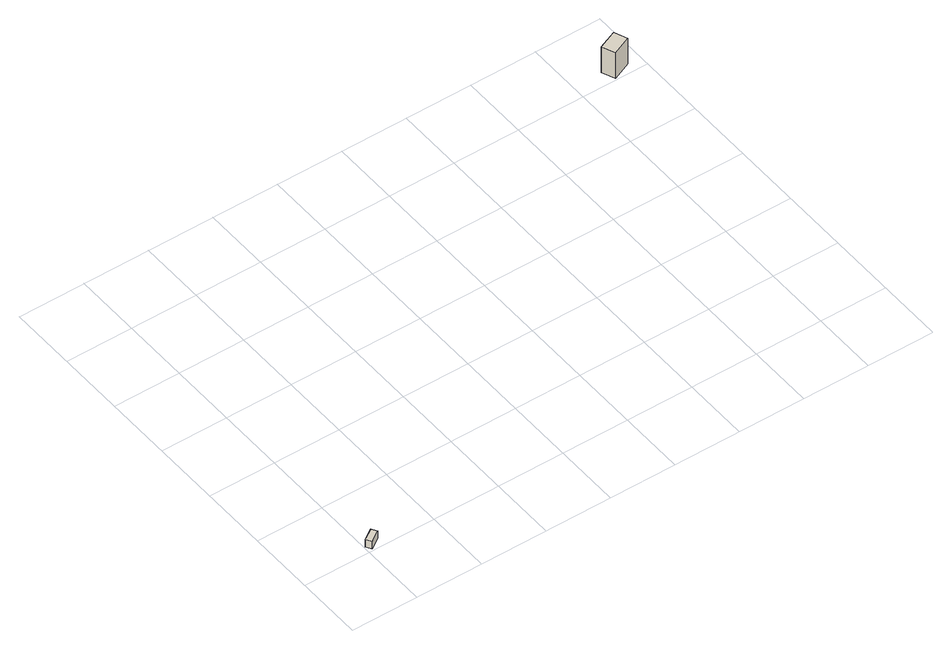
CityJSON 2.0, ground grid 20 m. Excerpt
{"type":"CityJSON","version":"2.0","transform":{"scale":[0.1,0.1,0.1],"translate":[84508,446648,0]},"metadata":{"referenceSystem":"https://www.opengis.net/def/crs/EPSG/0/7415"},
"CityObjects":{
"building1":{"type":"Building","attributes":{"measuredHeight":3.23},"geometry":[{"type":"Solid","lod":"1","boundaries":[[[[0,1,2,3]],[[4,5,6,7]],[[3,6,5,0]],[[0,5,4,1]],[[1,4,7,2]],[[2,7,6,3]]]]}]},
"building2":{"type":"Building","attributes":{"measuredHeight":9.19},"geometry":[{"type":"Solid","lod":"1","boundaries":[[[[8,9,10,11]],[[12,13,14,15]],[[11,14,13,8]],[[8,13,12,9]],[[9,12,15,10]],[[10,15,14,11]]]]}]}
},
"vertices":[
[12,4,6],[2,20,6],[35,41,6],[45,25,6],[2,20,32],[12,4,32],[45,25,32],[35,41,32],
[1561,1028,3],[1505,1004,3],[1489,1043,3],[1545,1067,3],[1505,1004,92],[1561,1028,92],[1545,1067,92],[1489,1043,92]
]}
